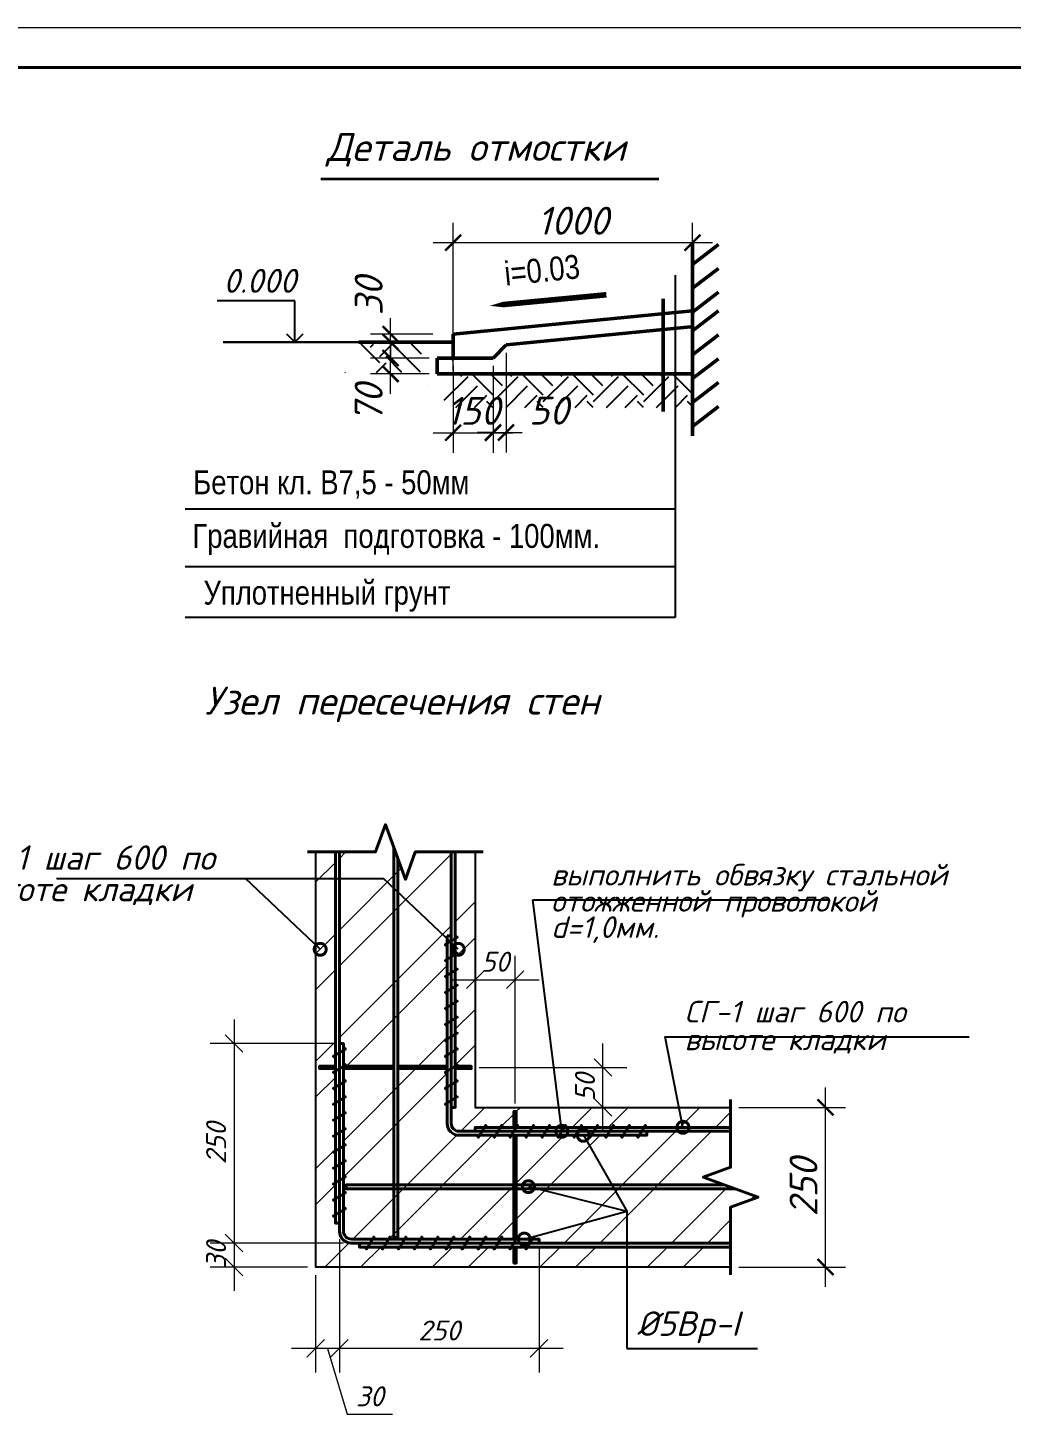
# Model space of a CAD drawing. Extents: x 108150 to 142535, y -18867 to -9422.
# Drawn here: x 141089.3 to 141212.5, y -15969.2 to -15795.5 of the extents above; entities that cross this region are included whole.
import ezdxf

# ---------------------------------------------------------------- set-up
doc = ezdxf.new("R2010")
doc.units = 0
doc.header["$MEASUREMENT"] = 0
doc.header["$PDMODE"] = 32
doc.header["$PDSIZE"] = 0.6
for name, color, linetype, lineweight in [('black', 7, 'Continuous', 40), ('Liniya', 8, 'Continuous', 30), ('shtrihovka', 9, 'Continuous', 0), ('stena', 7, 'Continuous', 50), ('TABL', 242, 'Continuous', 40), ('Выносные', 8, 'Continuous', 15), ('линия', 4, 'Continuous', 40), ('Основные', 4, 'Continuous', 40), ('Разм.', 8, 'Continuous', 15), ('Существующ', 7, 'Continuous', 15), ('Текст', 2, 'Continuous', 15)]:
    doc.layers.add(name, color=color, linetype=linetype, lineweight=lineweight)
for name, color, linetype in [('text', 7, 'Continuous'), ('vsp_lin', 2, 'Continuous'), ('zemlya', 92, 'Continuous')]:
    doc.layers.add(name, color=color, linetype=linetype)
doc.styles.add('Centry Gothic', font='ARIALN.TTF')
doc.styles.add('ГОСТ', font='isocpeur.ttf', dxfattribs={"oblique": 15, "height": 2.5})
doc.styles.add('ГОСТ 250', font='isocpeui.ttf', dxfattribs={"height": 250})
doc.styles.add('ГОСТ3.5', font='isocpeur.ttf', dxfattribs={"oblique": 15, "height": 3.5})
doc.dimstyles.new('100', dxfattribs={"dimtxt": 3.5, "dimasz": 2, "dimexe": 2.5, "dimexo": 0.5, "dimgap": 1, "dimtad": 1, "dimdec": 0, "dimlfac": 100, "dimtxsty": 'ГОСТ3.5', "dimblk": 'ARCHTICK', "dimcen": 2.5, "dimdle": 2.5, "dimclrd": 256, "dimclre": 256, "dimclrt": 2, "dimadec": 3, "dimazin": 0, "dimtfac": 1, "dimtdec": 0, "dimtmove": 1, "dimatfit": 3, "dimldrblk": 'DOTSMALL', "dimfxl": 1, "dimlwd": -1, "dimlwe": -1, "dimarcsym": 0})
doc.dimstyles.new('100$0', dxfattribs={"dimtxt": 300, "dimasz": 200, "dimexe": 200, "dimexo": 200, "dimgap": 100, "dimtad": 1, "dimtxsty": 'Standard', "dimblk": 'OBLIQUE', "dimcen": -200, "dimclrd": 256, "dimclre": 256, "dimclrt": 256, "dimadec": 0, "dimazin": 0, "dimtfac": 1, "dimtmove": 0, "dimatfit": 1, "dimldrblk": 'OPEN90', "dimfxl": 1, "dimlwd": -1, "dimlwe": -1, "dimarcsym": 0})
doc.dimstyles.new('50', dxfattribs={"dimtxt": 3.5, "dimasz": 2, "dimexe": 2.5, "dimexo": 1, "dimgap": 1, "dimtad": 1, "dimdec": 0, "dimlfac": 50, "dimtxsty": 'ГОСТ3.5', "dimblk": 'ARCHTICK', "dimcen": 2.5, "dimdle": 2.5, "dimclrd": 256, "dimclre": 256, "dimclrt": 2, "dimadec": 3, "dimazin": 0, "dimtfac": 1, "dimtdec": 0, "dimtmove": 1, "dimatfit": 3, "dimldrblk": 'DOTSMALL', "dimfxl": 1, "dimlwd": -1, "dimlwe": -1, "dimarcsym": 0})
doc.dimstyles.new('M50', dxfattribs={"dimtxt": 3, "dimasz": 2, "dimexe": 1.25, "dimexo": 0.625, "dimtad": 1, "dimdec": 0, "dimlfac": 50, "dimzin": 1, "dimdsep": 46, "dimtxsty": 'Centry Gothic', "dimblk": 'ARCHTICK', "dimblk1": 'OBLIQUE', "dimblk2": 'ARCHTICK', "dimcen": 2.5, "dimclrt": 6, "dimadec": 0, "dimazin": 0, "dimtfac": 1, "dimtdec": 0, "dimtmove": 1, "dimatfit": 0, "dimldrblk": 'OPEN90', "dimfxl": 1.25, "dimarcsym": 1})

# ---------------------------------------------------------------- blocks, each defined once
blk = doc.blocks.new('_Oblique')
at = {"color": 0, "linetype": 'ByBlock', "lineweight": -2}
blk.add_line((-0.5, -0.5), (0.5, 0.5), dxfattribs=at)
blk = doc.blocks.new('*D4286')
at = {"layer": 'Defpoints', "color": 0, "lineweight": 0, "transparency": 16777216}
for p in [(141150.31, -15914.74), (141145.31, -15930.74), (141150.31, -15931.24)]:
    blk.add_point(p, dxfattribs=at)
at = {"layer": 'Существующ', "transparency": 16777216}
for p, q in [((141145.31, -15929.74), (141145.31, -15911.74)), ((141150.31, -15930.24), (141150.31, -15911.74)), ((141142.31, -15914.74), (141153.31, -15914.74))]:
    blk.add_line(p, q, dxfattribs=at)
at = {"layer": 'Существующ', "transparency": 16777216, "xscale": 2.2, "yscale": 2.2, "zscale": 2.2, "rotation": 180}
blk.add_blockref('_Oblique', (141145.31, -15914.74), dxfattribs=at)
at = {"layer": 'Существующ', "transparency": 16777216, "xscale": 2.2, "yscale": 2.2, "zscale": 2.2}
blk.add_blockref('_Oblique', (141150.31, -15914.74), dxfattribs=at)
at = {"layer": 'Существующ', "color": 2, "transparency": 16777216, "insert": (141147.81, -15912.49), "char_height": 2.5, "attachment_point": 5, "style": 'ГОСТ'}
blk.add_mtext('50', dxfattribs=at)
blk = doc.blocks.new('*D4287')
at = {"layer": 'Defpoints', "color": 0, "lineweight": 0, "transparency": 16777216}
for p in [(141144.8, -15925.74), (141161.31, -15925.74), (141145.31, -15930.74)]:
    blk.add_point(p, dxfattribs=at)
at = {"layer": 'Существующ', "transparency": 16777216}
for p, q in [((141161.31, -15933.74), (141161.31, -15922.74)), ((141145.8, -15925.74), (141164.31, -15925.74)), ((141146.31, -15930.74), (141164.31, -15930.74))]:
    blk.add_line(p, q, dxfattribs=at)
at = {"layer": 'Существующ', "transparency": 16777216, "xscale": 2.2, "yscale": 2.2, "zscale": 2.2}
for p, rotation in [((141161.31, -15925.74), 90), ((141161.31, -15930.74), 270)]:
    blk.add_blockref('_Oblique', p, dxfattribs=dict(at, rotation=rotation))
at = {"layer": 'Существующ', "color": 2, "transparency": 16777216, "insert": (141159.06, -15928.24), "char_height": 2.5, "attachment_point": 5, "rotation": 90, "style": 'ГОСТ'}
blk.add_mtext('50', dxfattribs=at)
blk = doc.blocks.new('*D4288')
at = {"layer": 'Defpoints', "color": 0, "lineweight": 0, "transparency": 16777216}
for p in [(141128.3, -15946.24), (141153.31, -15947.24), (141128.3, -15960.94)]:
    blk.add_point(p, dxfattribs=at)
at = {"layer": 'Существующ', "transparency": 16777216}
for p, q in [((141128.3, -15947.24), (141128.3, -15963.94)), ((141153.31, -15948.24), (141153.31, -15963.94)), ((141156.31, -15960.94), (141125.3, -15960.94))]:
    blk.add_line(p, q, dxfattribs=at)
at = {"layer": 'Существующ', "transparency": 16777216, "xscale": 2.2, "yscale": 2.2, "zscale": 2.2, "rotation": 180}
blk.add_blockref('_Oblique', (141128.3, -15960.94), dxfattribs=at)
at = {"layer": 'Существующ', "transparency": 16777216, "xscale": 2.2, "yscale": 2.2, "zscale": 2.2}
blk.add_blockref('_Oblique', (141153.31, -15960.94), dxfattribs=at)
at = {"layer": 'Существующ', "color": 2, "transparency": 16777216, "insert": (141140.8, -15958.69), "char_height": 2.5, "attachment_point": 5, "style": 'ГОСТ'}
blk.add_mtext('250', dxfattribs=at)
blk = doc.blocks.new('*D4289')
at = {"layer": 'Defpoints', "color": 0, "lineweight": 0, "transparency": 16777216}
for p in [(141128.3, -15946.24), (141125.31, -15950.74), (141125.31, -15960.94)]:
    blk.add_point(p, dxfattribs=at)
at = {"layer": 'Существующ', "transparency": 16777216}
for p, q in [((141128.3, -15947.24), (141128.3, -15963.94)), ((141125.31, -15951.74), (141125.31, -15963.94)), ((141131.3, -15960.94), (141122.31, -15960.94)), ((141126.8, -15960.94), (141129.28, -15969.19)), ((141129.28, -15969.19), (141134.95, -15969.19))]:
    blk.add_line(p, q, dxfattribs=at)
at = {"layer": 'Существующ', "transparency": 16777216, "xscale": 2.2, "yscale": 2.2, "zscale": 2.2, "rotation": 180}
blk.add_blockref('_Oblique', (141125.31, -15960.94), dxfattribs=at)
at = {"layer": 'Существующ', "transparency": 16777216, "xscale": 2.2, "yscale": 2.2, "zscale": 2.2}
blk.add_blockref('_Oblique', (141128.3, -15960.94), dxfattribs=at)
at = {"layer": 'Существующ', "color": 2, "transparency": 16777216, "insert": (141132.11, -15966.94), "char_height": 2.5, "attachment_point": 5, "style": 'ГОСТ'}
blk.add_mtext('30', dxfattribs=at)
blk = doc.blocks.new('*D4290')
at = {"layer": 'Defpoints', "color": 0, "lineweight": 0, "transparency": 16777216}
for p in [(141128.8, -15922.74), (141115.1, -15947.74), (141129.8, -15947.74)]:
    blk.add_point(p, dxfattribs=at)
at = {"layer": 'Существующ', "transparency": 16777216}
for p, q in [((141115.1, -15919.74), (141115.1, -15950.74)), ((141127.8, -15922.74), (141112.1, -15922.74)), ((141128.8, -15947.74), (141112.1, -15947.74))]:
    blk.add_line(p, q, dxfattribs=at)
at = {"layer": 'Существующ', "transparency": 16777216, "xscale": 2.2, "yscale": 2.2, "zscale": 2.2}
for p, rotation in [((141115.1, -15922.74), 90), ((141115.1, -15947.74), 270)]:
    blk.add_blockref('_Oblique', p, dxfattribs=dict(at, rotation=rotation))
at = {"layer": 'Существующ', "color": 2, "transparency": 16777216, "insert": (141112.85, -15935.24), "char_height": 2.5, "attachment_point": 5, "rotation": 90, "style": 'ГОСТ'}
blk.add_mtext('250', dxfattribs=at)
blk = doc.blocks.new('*D4291')
at = {"layer": 'Defpoints', "color": 0, "lineweight": 0, "transparency": 16777216}
for p in [(141129.8, -15947.74), (141115.1, -15950.74), (141125.31, -15950.74)]:
    blk.add_point(p, dxfattribs=at)
at = {"layer": 'Существующ', "transparency": 16777216}
for p, q in [((141115.1, -15944.74), (141115.1, -15953.74)), ((141128.8, -15947.74), (141112.1, -15947.74)), ((141124.31, -15950.74), (141112.1, -15950.74))]:
    blk.add_line(p, q, dxfattribs=at)
at = {"layer": 'Существующ', "transparency": 16777216, "xscale": 2.2, "yscale": 2.2, "zscale": 2.2}
for p, rotation in [((141115.1, -15947.74), 90), ((141115.1, -15950.74), 270)]:
    blk.add_blockref('_Oblique', p, dxfattribs=dict(at, rotation=rotation))
at = {"layer": 'Существующ', "color": 2, "transparency": 16777216, "insert": (141112.85, -15949.24), "char_height": 2.5, "attachment_point": 5, "rotation": 90, "style": 'ГОСТ'}
blk.add_mtext('30', dxfattribs=at)
blk = doc.blocks.new('_ArchTick')
at = {"color": 0, "linetype": 'ByBlock', "const_width": 0.15}
blk.add_lwpolyline([(-0.5, -0.5), (0.5, 0.5)], dxfattribs=at)
blk = doc.blocks.new('_Open90')
at = {"color": 0, "linetype": 'ByBlock', "lineweight": -2}
for p, q in [((0, 0), (-1, 0)), ((-0.5, 0.5), (0, 0)), ((0, 0), (-0.5, -0.5))]:
    blk.add_line(p, q, dxfattribs=at)
blk = doc.blocks.new('*D4244')
at = {"layer": 'Defpoints', "color": 0, "lineweight": 0, "transparency": 16777216}
for p in [(141142.54, -15822.4), (141142.54, -15839.42), (141172.54, -15847.09)]:
    blk.add_point(p, dxfattribs=at)
at = {"layer": 'Разм.', "transparency": 16777216}
for p, q in [((141142.54, -15838.42), (141142.54, -15819.9)), ((141172.54, -15846.09), (141172.54, -15819.9)), ((141175.04, -15822.4), (141140.04, -15822.4))]:
    blk.add_line(p, q, dxfattribs=at)
at = {"layer": 'Разм.', "transparency": 16777216, "xscale": 2, "yscale": 2, "zscale": 2, "rotation": 180}
blk.add_blockref('_ArchTick', (141142.54, -15822.4), dxfattribs=at)
at = {"layer": 'Разм.', "transparency": 16777216, "xscale": 2, "yscale": 2, "zscale": 2}
blk.add_blockref('_ArchTick', (141172.54, -15822.4), dxfattribs=at)
at = {"layer": 'Разм.', "color": 2, "lineweight": 30, "transparency": 16777216, "insert": (141157.54, -15819.65), "char_height": 3.5, "attachment_point": 5, "style": 'ГОСТ3.5'}
blk.add_mtext('1000', dxfattribs=at)
blk = doc.blocks.new('_DotSmall')
at = {"color": 0, "linetype": 'ByBlock', "lineweight": 15, "const_width": 0.5}
blk.add_lwpolyline([(-0.0625, 0, 1), (0.0625, 0, 1)], format="xyb", close=True, dxfattribs=at)
blk = doc.blocks.new('*D4245')
at = {"layer": 'Defpoints', "color": 0, "lineweight": 0, "transparency": 16777216}
for p in [(141134.71, -15836.85), (141140.54, -15836.85), (141140.54, -15838.85)]:
    blk.add_point(p, dxfattribs=at)
at = {"layer": 'Разм.', "transparency": 16777216}
for p, q in [((141134.71, -15841.35), (141134.71, -15834.35)), ((141139.54, -15836.85), (141132.21, -15836.85)), ((141139.54, -15838.85), (141132.21, -15838.85))]:
    blk.add_line(p, q, dxfattribs=at)
at = {"layer": 'Разм.', "transparency": 16777216, "xscale": 2, "yscale": 2, "zscale": 2}
for p, rotation in [((141134.71, -15836.85), 90), ((141134.71, -15838.85), 270)]:
    blk.add_blockref('_ArchTick', p, dxfattribs=dict(at, rotation=rotation))
at = {"layer": 'Разм.', "color": 2, "lineweight": 30, "transparency": 16777216, "insert": (141131.96, -15842.51), "char_height": 3.5, "attachment_point": 5, "rotation": 90, "style": 'ГОСТ3.5'}
blk.add_mtext('70', dxfattribs=at)
blk = doc.blocks.new('*D4246')
at = {"layer": 'Defpoints', "color": 0, "lineweight": 0, "transparency": 16777216}
for p in [(141134.71, -15833.86), (141141.01, -15833.86), (141138.09, -15834.85)]:
    blk.add_point(p, dxfattribs=at)
at = {"layer": 'Разм.', "transparency": 16777216}
for p, q in [((141134.71, -15833.86), (141134.71, -15831.86)), ((141140.01, -15833.86), (141132.21, -15833.86)), ((141134.71, -15834.85), (141134.71, -15833.86)), ((141137.09, -15834.85), (141132.21, -15834.85)), ((141134.71, -15834.85), (141134.71, -15836.85))]:
    blk.add_line(p, q, dxfattribs=at)
at = {"layer": 'Разм.', "transparency": 16777216, "xscale": 2, "yscale": 2, "zscale": 2}
for p, rotation in [((141134.71, -15833.86), 270), ((141134.71, -15834.85), 90)]:
    blk.add_blockref('_ArchTick', p, dxfattribs=dict(at, rotation=rotation))
at = {"layer": 'Разм.', "color": 2, "lineweight": 30, "transparency": 16777216, "insert": (141131.96, -15829.09), "char_height": 3.5, "attachment_point": 5, "rotation": 90, "style": 'ГОСТ3.5'}
blk.add_mtext('30', dxfattribs=at)
blk = doc.blocks.new('*D4424')
at = {"layer": 'Defpoints', "color": 0, "lineweight": 0, "transparency": 16777216}
for p in [(141142.54, -15836.85), (141147.54, -15836.85), (141147.54, -15846.22)]:
    blk.add_point(p, dxfattribs=at)
at = {"layer": 'Разм.', "transparency": 16777216}
for p, q in [((141142.54, -15837.85), (141142.54, -15848.72)), ((141147.54, -15837.85), (141147.54, -15848.72)), ((141140.04, -15846.22), (141150.04, -15846.22))]:
    blk.add_line(p, q, dxfattribs=at)
at = {"layer": 'Разм.', "transparency": 16777216, "xscale": 2, "yscale": 2, "zscale": 2, "rotation": 180}
blk.add_blockref('_ArchTick', (141142.54, -15846.22), dxfattribs=at)
at = {"layer": 'Разм.', "transparency": 16777216, "xscale": 2, "yscale": 2, "zscale": 2}
blk.add_blockref('_ArchTick', (141147.54, -15846.22), dxfattribs=at)
at = {"layer": 'Разм.', "color": 2, "lineweight": 30, "transparency": 16777216, "insert": (141145.04, -15843.47), "char_height": 3.5, "attachment_point": 5, "style": 'ГОСТ3.5'}
blk.add_mtext('150', dxfattribs=at)
blk = doc.blocks.new('*D4425')
at = {"layer": 'Defpoints', "color": 0, "lineweight": 0, "transparency": 16777216}
for p in [(141149.17, -15835.21), (141147.54, -15836.85), (141149.17, -15846.19)]:
    blk.add_point(p, dxfattribs=at)
at = {"layer": 'Разм.', "transparency": 16777216}
for p, q in [((141149.17, -15836.21), (141149.17, -15848.69)), ((141147.54, -15837.85), (141147.54, -15848.69)), ((141147.54, -15846.19), (141145.54, -15846.19)), ((141147.54, -15846.19), (141149.17, -15846.19)), ((141149.17, -15846.19), (141151.17, -15846.19))]:
    blk.add_line(p, q, dxfattribs=at)
at = {"layer": 'Разм.', "transparency": 16777216, "xscale": 2, "yscale": 2, "zscale": 2}
blk.add_blockref('_ArchTick', (141147.54, -15846.19), dxfattribs=at)
at = {"layer": 'Разм.', "transparency": 16777216, "xscale": 2, "yscale": 2, "zscale": 2, "rotation": 180}
blk.add_blockref('_ArchTick', (141149.17, -15846.19), dxfattribs=at)
at = {"layer": 'Разм.', "color": 2, "lineweight": 30, "transparency": 16777216, "insert": (141154.51, -15843.44), "char_height": 3.5, "attachment_point": 5, "style": 'ГОСТ3.5'}
blk.add_mtext('50', dxfattribs=at)
blk = doc.blocks.new('*D4427')
at = {"layer": 'Defpoints', "color": 0, "lineweight": 0, "transparency": 16777216}
for p in [(141177.31, -15930.74), (141189.18, -15930.74), (141177.31, -15950.74)]:
    blk.add_point(p, dxfattribs=at)
at = {"layer": 'Существующ', "transparency": 16777216}
for p, q in [((141189.18, -15953.24), (141189.18, -15928.24)), ((141178.31, -15930.74), (141191.68, -15930.74)), ((141178.31, -15950.74), (141191.68, -15950.74))]:
    blk.add_line(p, q, dxfattribs=at)
at = {"layer": 'Существующ', "transparency": 16777216, "xscale": 2, "yscale": 2, "zscale": 2}
for p, rotation in [((141189.18, -15930.74), 90), ((141189.18, -15950.74), 270)]:
    blk.add_blockref('_ArchTick', p, dxfattribs=dict(at, rotation=rotation))
at = {"layer": 'Существующ', "color": 2, "transparency": 16777216, "insert": (141186.43, -15940.74), "char_height": 3.5, "attachment_point": 5, "rotation": 90, "style": 'ГОСТ3.5'}
blk.add_mtext('250', dxfattribs=at)

msp = doc.modelspace()

# ---------------------------------------------------------------- hatches: boundary and pattern name
at = {"layer": 'shtrihovka'}
h = msp.add_hatch(dxfattribs=at)
h.set_pattern_fill('ANSI32', color=256)
h.set_pattern_definition([(45, (102021.5535, -17634.952), (-6.735192, 6.735192), []), (45, (102026.044, -17634.952), (-6.735192, 6.735192), [])])
h.paths.add_polyline_path([(141173.8711, -15939.4856), (141177.3055, -15938.2356), (141177.3055, -15933.7376), (141166.8055, -15933.7376), (141166.8055, -15934.2376), (141165.8555, -15934.2376), (141165.7055, -15934.4876), (141165.5221, -15934.2376), (141163.8555, -15934.2376), (141163.7055, -15934.4876), (141163.5221, -15934.2376), (141161.8555, -15934.2376), (141161.7055, -15934.4876), (141161.5221, -15934.2376), (141159.8555, -15934.2376), (141159.7055, -15934.4876), (141159.5221, -15934.2376), (141157.8555, -15934.2376), (141157.7055, -15934.4876), (141157.5221, -15934.2376), (141155.8555, -15934.2376), (141155.7055, -15934.4876), (141155.5221, -15934.2376), (141153.8555, -15934.2376), (141153.7055, -15934.4876), (141153.5221, -15934.2376), (141151.8555, -15934.2376), (141151.7055, -15934.4876), (141151.5221, -15934.2376), (141150.4555, -15934.2376), (141150.4555, -15947.2376), (141150.6055, -15946.9876), (141150.7888, -15947.2376), (141152.4555, -15947.2376), (141152.6055, -15946.9876), (141152.7888, -15947.2376), (141153.3055, -15947.2376), (141153.3055, -15947.7376), (141177.3055, -15947.7376), (141177.3055, -15943.2356), (141180.7398, -15941.9856)])
h.paths.add_polyline_path([(141150.1555, -15934.2376), (141149.8555, -15934.2376), (141149.7055, -15934.4876), (141149.5221, -15934.2376), (141147.8555, -15934.2376), (141147.7055, -15934.4876), (141147.5221, -15934.2376), (141145.8555, -15934.2376), (141145.7055, -15934.4876), (141145.5221, -15934.2376), (141143.3035, -15934.2376, -0.41421356), (141141.8035, -15932.7376), (141141.8035, -15930.5189), (141141.5535, -15930.3356), (141141.8035, -15930.1856), (141141.8035, -15928.5189), (141141.5535, -15928.3356), (141141.8035, -15928.1856), (141141.8035, -15926.5189), (141141.5535, -15926.3356), (141141.8035, -15926.1856), (141141.8035, -15925.8856), (141128.8035, -15925.8856), (141128.8035, -15927.2522), (141129.0535, -15927.4356), (141128.8035, -15927.5856), (141128.8035, -15929.2522), (141129.0535, -15929.4356), (141128.8035, -15929.5856), (141128.8035, -15931.2522), (141129.0535, -15931.4356), (141128.8035, -15931.5856), (141128.8035, -15933.2522), (141129.0535, -15933.4356), (141128.8035, -15933.5856), (141128.8035, -15935.2522), (141129.0535, -15935.4356), (141128.8035, -15935.5856), (141128.8035, -15937.2522), (141129.0535, -15937.4356), (141128.8035, -15937.5856), (141128.8035, -15939.2522), (141129.0535, -15939.4356), (141128.8035, -15939.5856), (141128.8035, -15941.2522), (141129.0535, -15941.4356), (141128.8035, -15941.5856), (141128.8035, -15943.2522), (141129.0535, -15943.4356), (141128.8035, -15943.5856), (141128.8035, -15946.2376, 0.41421356), (141129.8035, -15947.2376), (141132.4555, -15947.2376), (141132.6055, -15946.9876), (141132.7888, -15947.2376), (141134.4555, -15947.2376), (141134.6055, -15946.9876), (141134.7888, -15947.2376), (141136.4555, -15947.2376), (141136.6055, -15946.9876), (141136.7888, -15947.2376), (141138.4555, -15947.2376), (141138.6055, -15946.9876), (141138.7888, -15947.2376), (141140.4555, -15947.2376), (141140.6055, -15946.9876), (141140.7888, -15947.2376), (141142.4555, -15947.2376), (141142.6055, -15946.9876), (141142.7888, -15947.2376), (141144.4555, -15947.2376), (141144.6055, -15946.9876), (141144.7888, -15947.2376), (141146.4555, -15947.2376), (141146.6055, -15946.9876), (141146.7888, -15947.2376), (141148.4555, -15947.2376), (141148.6055, -15946.9876), (141148.7888, -15947.2376), (141150.1555, -15947.2376)], flags=17)
h.paths.add_polyline_path([(141150.1555, -15931.2376), (141150.4555, -15931.2376), (141150.4555, -15933.2376), (141150.6055, -15932.9876), (141150.7888, -15933.2376), (141152.4555, -15933.2376), (141152.6055, -15932.9876), (141152.7888, -15933.2376), (141154.4555, -15933.2376), (141154.6055, -15932.9876), (141154.7888, -15933.2376), (141156.4555, -15933.2376), (141156.6055, -15932.9876), (141156.7888, -15933.2376), (141158.4555, -15933.2376), (141158.6055, -15932.9876), (141158.7888, -15933.2376), (141160.4555, -15933.2376), (141160.6055, -15932.9876), (141160.7888, -15933.2376), (141162.4555, -15933.2376), (141162.6055, -15932.9876), (141162.7888, -15933.2376), (141164.4555, -15933.2376), (141164.6055, -15932.9876), (141164.7888, -15933.2376), (141166.4555, -15933.2376), (141166.6055, -15932.9876), (141166.7888, -15933.2376), (141177.3055, -15933.2376), (141177.3055, -15930.7356), (141145.3055, -15930.7356), (141145.3055, -15898.7356), (141142.8035, -15898.7356), (141142.8035, -15909.2522), (141143.0535, -15909.4356), (141142.8035, -15909.5856), (141142.8035, -15911.2522), (141143.0535, -15911.4356), (141142.8035, -15911.5856), (141142.8035, -15913.2522), (141143.0535, -15913.4356), (141142.8035, -15913.5856), (141142.8035, -15915.2522), (141143.0535, -15915.4356), (141142.8035, -15915.5856), (141142.8035, -15917.2522), (141143.0535, -15917.4356), (141142.8035, -15917.5856), (141142.8035, -15919.2522), (141143.0535, -15919.4356), (141142.8035, -15919.5856), (141142.8035, -15921.2522), (141143.0535, -15921.4356), (141142.8035, -15921.5856), (141142.8035, -15923.2522), (141143.0535, -15923.4356), (141142.8035, -15923.5856), (141142.8035, -15925.2522), (141143.0535, -15925.4356), (141142.8035, -15925.5856), (141144.8035, -15925.5856), (141144.8035, -15925.8856), (141142.8035, -15925.8856), (141142.8035, -15927.2522), (141143.0535, -15927.4356), (141142.8035, -15927.5856), (141142.8035, -15929.2522), (141143.0535, -15929.4356), (141142.8035, -15929.5856), (141142.8035, -15930.7356), (141142.3035, -15930.7356), (141142.3035, -15932.7376, 0.41421356), (141143.3035, -15933.7376), (141145.3055, -15933.7376), (141145.3055, -15933.2376), (141146.4555, -15933.2376), (141146.6055, -15932.9876), (141146.7888, -15933.2376), (141148.4555, -15933.2376), (141148.6055, -15932.9876), (141148.7888, -15933.2376), (141150.1555, -15933.2376)])
h.paths.add_polyline_path([(141141.5535, -15918.3356), (141141.8035, -15918.1856), (141141.8035, -15916.5189), (141141.5535, -15916.3356), (141141.8035, -15916.1856), (141141.8035, -15914.5189), (141141.5535, -15914.3356), (141141.8035, -15914.1856), (141141.8035, -15912.5189), (141141.5535, -15912.3356), (141141.8035, -15912.1856), (141141.8035, -15910.5189), (141141.5535, -15910.3356), (141141.8035, -15910.1856), (141141.8035, -15909.2356), (141142.3035, -15909.2356), (141142.3035, -15898.7356), (141137.8055, -15898.7356), (141136.5555, -15902.1699), (141134.0555, -15895.3012), (141132.8055, -15898.7356), (141128.3035, -15898.7356), (141128.3035, -15922.7356), (141128.8035, -15922.7356), (141128.8035, -15923.2522), (141129.0535, -15923.4356), (141128.8035, -15923.5856), (141128.8035, -15925.2522), (141129.0535, -15925.4356), (141128.8035, -15925.5856), (141141.8035, -15925.5856), (141141.8035, -15924.5189), (141141.5535, -15924.3356), (141141.8035, -15924.1856), (141141.8035, -15922.5189), (141141.5535, -15922.3356), (141141.8035, -15922.1856), (141141.8035, -15920.5189), (141141.5535, -15920.3356), (141141.8035, -15920.1856), (141141.8035, -15918.5189)])
h.paths.add_polyline_path([(141127.8035, -15898.7356), (141125.3055, -15898.7356), (141125.3055, -15950.7356), (141164.3055, -15950.7356), (141164.3055, -15948.2376), (141151.8555, -15948.2376), (141151.7055, -15948.4876), (141151.5221, -15948.2376), (141150.4555, -15948.2376), (141150.4555, -15950.2376), (141150.1555, -15950.2376), (141150.1555, -15948.2376), (141149.8555, -15948.2376), (141149.7055, -15948.4876), (141149.5221, -15948.2376), (141147.8555, -15948.2376), (141147.7055, -15948.4876), (141147.5221, -15948.2376), (141145.8555, -15948.2376), (141145.7055, -15948.4876), (141145.5221, -15948.2376), (141143.8555, -15948.2376), (141143.7055, -15948.4876), (141143.5221, -15948.2376), (141141.8555, -15948.2376), (141141.7055, -15948.4876), (141141.5221, -15948.2376), (141139.8555, -15948.2376), (141139.7055, -15948.4876), (141139.5221, -15948.2376), (141137.8555, -15948.2376), (141137.7055, -15948.4876), (141137.5221, -15948.2376), (141135.8555, -15948.2376), (141135.7055, -15948.4876), (141135.5221, -15948.2376), (141133.8555, -15948.2376), (141133.7055, -15948.4876), (141133.5221, -15948.2376), (141131.8555, -15948.2376), (141131.7055, -15948.4876), (141131.5221, -15948.2376), (141130.8055, -15948.2376), (141130.8055, -15947.7376), (141129.8035, -15947.7376, -0.41421356), (141128.3035, -15946.2376), (141128.3035, -15945.2356), (141127.8035, -15945.2356), (141127.8035, -15944.5189), (141127.5535, -15944.3356), (141127.8035, -15944.1856), (141127.8035, -15942.5189), (141127.5535, -15942.3356), (141127.8035, -15942.1856), (141127.8035, -15940.5189), (141127.5535, -15940.3356), (141127.8035, -15940.1856), (141127.8035, -15938.5189), (141127.5535, -15938.3356), (141127.8035, -15938.1856), (141127.8035, -15936.5189), (141127.5535, -15936.3356), (141127.8035, -15936.1856), (141127.8035, -15934.5189), (141127.5535, -15934.3356), (141127.8035, -15934.1856), (141127.8035, -15932.5189), (141127.5535, -15932.3356), (141127.8035, -15932.1856), (141127.8035, -15930.5189), (141127.5535, -15930.3356), (141127.8035, -15930.1856), (141127.8035, -15928.5189), (141127.5535, -15928.3356), (141127.8035, -15928.1856), (141127.8035, -15926.5189), (141127.5535, -15926.3356), (141127.8035, -15926.1856), (141127.8035, -15925.8856), (141125.8035, -15925.8856), (141125.8035, -15925.5856), (141127.8035, -15925.5856), (141127.8035, -15924.5189), (141127.5535, -15924.3356), (141127.8035, -15924.1856)])
h.paths.add_polyline_path([(141177.3055, -15948.2376), (141164.3055, -15948.2376), (141164.3055, -15950.7356), (141177.3055, -15950.7356)])

# ---------------------------------------------------------------- linework, layer by layer
at = {"lineweight": 30}
msp.add_lwpolyline([(141147.129, -15830.3132, 0, 2, 0), (141152.0072, -15829.8498, 0.7, 0.7, 0), (141161.7374, -15828.9254, 0.7, 0.7, 0)], format="xyseb", dxfattribs=at)
for points in [[(141125.3055, -15898.7356), (141125.3055, -15950.7356), (141177.3055, -15950.7356)], [(141145.3055, -15898.7356), (141145.3055, -15930.7356), (141177.3055, -15930.7356)], [(141092.9032, -15902.0431), (141092.9032, -15902.0431), (141133.8005, -15902.0431)], [(141152.5068, -15904.7356), (141189.4714, -15904.7356)], [(141169.0972, -15921.8918), (141169.0972, -15921.8918), (141207.1891, -15921.8918)], [(141164.3055, -15943.7509), (141164.3055, -15960.937)], [(141164.3055, -15960.937), (141180.6525, -15960.937)]]:
    msp.add_lwpolyline(points)
at = {"layer": 'black', "color": 6}
for points in [[(141135.6278, -15899.6211), (141135.6278, -15947.0461), (141135.1278, -15947.0461), (141135.1278, -15898.2473)], [(141128.3035, -15898.7356), (141128.3035, -15945.2356), (141127.8035, -15945.2356), (141127.8035, -15898.7356)], [(141142.3035, -15898.7356), (141142.3035, -15930.7356), (141142.8035, -15930.7356), (141142.8035, -15898.7356)], [(141128.8035, -15925.8856), (141135.1278, -15925.8856)], [(141135.6278, -15925.8856), (141141.8035, -15925.8856)], [(141177.3055, -15933.7376), (141145.3055, -15933.7376), (141145.3055, -15933.2376), (141177.3055, -15933.2376)], [(141150.4555, -15947.2376), (141150.4555, -15934.2376)], [(141177.9033, -15940.9532), (141129.1219, -15940.9532), (141129.1219, -15940.4532), (141176.5296, -15940.4532)], [(141177.3055, -15947.7376), (141130.8055, -15947.7376), (141130.8055, -15948.2376), (141177.3055, -15948.2376)]]:
    msp.add_lwpolyline(points, dxfattribs=at)
at = {"layer": 'black'}
for points in [[(141142.8035, -15909.2522), (141143.0535, -15909.4356), (141141.5535, -15910.3356), (141141.8035, -15910.5189)], [(141142.8035, -15911.2522), (141143.0535, -15911.4356), (141141.5535, -15912.3356), (141141.8035, -15912.5189)], [(141142.8035, -15913.2522), (141143.0535, -15913.4356), (141141.5535, -15914.3356), (141141.8035, -15914.5189)], [(141142.8035, -15915.2522), (141143.0535, -15915.4356), (141141.5535, -15916.3356), (141141.8035, -15916.5189)], [(141142.8035, -15917.2522), (141143.0535, -15917.4356), (141141.5535, -15918.3356), (141141.8035, -15918.5189)], [(141142.8035, -15919.2522), (141143.0535, -15919.4356), (141141.5535, -15920.3356), (141141.8035, -15920.5189)], [(141142.8035, -15921.2522), (141143.0535, -15921.4356), (141141.5535, -15922.3356), (141141.8035, -15922.5189)], [(141128.8035, -15923.2522), (141129.0535, -15923.4356), (141127.5535, -15924.3356), (141127.8035, -15924.5189)], [(141142.8035, -15923.2522), (141143.0535, -15923.4356), (141141.5535, -15924.3356), (141141.8035, -15924.5189)], [(141127.8035, -15925.5856), (141125.8035, -15925.5856), (141125.8035, -15925.8856), (141127.8035, -15925.8856)], [(141128.8035, -15925.2522), (141129.0535, -15925.4356), (141127.5535, -15926.3356), (141127.8035, -15926.5189)], [(141135.1278, -15925.5856), (141128.8035, -15925.5856)], [(141141.8035, -15925.5856), (141135.6278, -15925.5856)], [(141142.8035, -15925.2522), (141143.0535, -15925.4356), (141141.5535, -15926.3356), (141141.8035, -15926.5189)], [(141142.8035, -15925.5856), (141144.8035, -15925.5856), (141144.8035, -15925.8856), (141142.8035, -15925.8856)], [(141128.8035, -15927.2522), (141129.0535, -15927.4356), (141127.5535, -15928.3356), (141127.8035, -15928.5189)], [(141142.8035, -15927.2522), (141143.0535, -15927.4356), (141141.5535, -15928.3356), (141141.8035, -15928.5189)], [(141128.8035, -15929.2522), (141129.0535, -15929.4356), (141127.5535, -15930.3356), (141127.8035, -15930.5189)], [(141142.8035, -15929.2522), (141143.0535, -15929.4356), (141141.5535, -15930.3356), (141141.8035, -15930.5189)], [(141128.8035, -15931.2522), (141129.0535, -15931.4356), (141127.5535, -15932.3356), (141127.8035, -15932.5189)], [(141150.4555, -15933.2376), (141150.4555, -15931.2376), (141150.1555, -15931.2376), (141150.1555, -15933.2376)], [(141128.8035, -15933.2522), (141129.0535, -15933.4356), (141127.5535, -15934.3356), (141127.8035, -15934.5189)], [(141146.7888, -15933.2376), (141146.6055, -15932.9876), (141145.7055, -15934.4876), (141145.5221, -15934.2376)], [(141148.7888, -15933.2376), (141148.6055, -15932.9876), (141147.7055, -15934.4876), (141147.5221, -15934.2376)], [(141150.7888, -15933.2376), (141150.6055, -15932.9876), (141149.7055, -15934.4876), (141149.5221, -15934.2376)], [(141152.7888, -15933.2376), (141152.6055, -15932.9876), (141151.7055, -15934.4876), (141151.5221, -15934.2376)], [(141154.7888, -15933.2376), (141154.6055, -15932.9876), (141153.7055, -15934.4876), (141153.5221, -15934.2376)], [(141156.7888, -15933.2376), (141156.6055, -15932.9876), (141155.7055, -15934.4876), (141155.5221, -15934.2376)], [(141158.7888, -15933.2376), (141158.6055, -15932.9876), (141157.7055, -15934.4876), (141157.5221, -15934.2376)], [(141160.7888, -15933.2376), (141160.6055, -15932.9876), (141159.7055, -15934.4876), (141159.5221, -15934.2376)], [(141162.7888, -15933.2376), (141162.6055, -15932.9876), (141161.7055, -15934.4876), (141161.5221, -15934.2376)], [(141164.7888, -15933.2376), (141164.6055, -15932.9876), (141163.7055, -15934.4876), (141163.5221, -15934.2376)], [(141166.7888, -15933.2376), (141166.6055, -15932.9876), (141165.7055, -15934.4876), (141165.5221, -15934.2376)], [(141150.1555, -15947.2376), (141150.1555, -15934.2376)], [(141128.8035, -15935.2522), (141129.0535, -15935.4356), (141127.5535, -15936.3356), (141127.8035, -15936.5189)], [(141128.8035, -15937.2522), (141129.0535, -15937.4356), (141127.5535, -15938.3356), (141127.8035, -15938.5189)], [(141128.8035, -15939.2522), (141129.0535, -15939.4356), (141127.5535, -15940.3356), (141127.8035, -15940.5189)], [(141128.8035, -15941.2522), (141129.0535, -15941.4356), (141127.5535, -15942.3356), (141127.8035, -15942.5189)], [(141128.8035, -15943.2522), (141129.0535, -15943.4356), (141127.5535, -15944.3356), (141127.8035, -15944.5189)], [(141132.7888, -15947.2376), (141132.6055, -15946.9876), (141131.7055, -15948.4876), (141131.5221, -15948.2376)], [(141134.7888, -15947.2376), (141134.6055, -15946.9876), (141133.7055, -15948.4876), (141133.5221, -15948.2376)], [(141136.7888, -15947.2376), (141136.6055, -15946.9876), (141135.7055, -15948.4876), (141135.5221, -15948.2376)], [(141138.7888, -15947.2376), (141138.6055, -15946.9876), (141137.7055, -15948.4876), (141137.5221, -15948.2376)], [(141140.7888, -15947.2376), (141140.6055, -15946.9876), (141139.7055, -15948.4876), (141139.5221, -15948.2376)], [(141142.7888, -15947.2376), (141142.6055, -15946.9876), (141141.7055, -15948.4876), (141141.5221, -15948.2376)], [(141144.7888, -15947.2376), (141144.6055, -15946.9876), (141143.7055, -15948.4876), (141143.5221, -15948.2376)], [(141146.7888, -15947.2376), (141146.6055, -15946.9876), (141145.7055, -15948.4876), (141145.5221, -15948.2376)], [(141148.7888, -15947.2376), (141148.6055, -15946.9876), (141147.7055, -15948.4876), (141147.5221, -15948.2376)], [(141150.7888, -15947.2376), (141150.6055, -15946.9876), (141149.7055, -15948.4876), (141149.5221, -15948.2376)], [(141152.7888, -15947.2376), (141152.6055, -15946.9876), (141151.7055, -15948.4876), (141151.5221, -15948.2376)], [(141150.4555, -15948.2376), (141150.4555, -15950.2376), (141150.1555, -15950.2376), (141150.1555, -15948.2376)]]:
    msp.add_lwpolyline(points, dxfattribs=at)
at = {"layer": 'black', "color": 6}
for points in [[(141141.8035, -15909.2356), (141142.3035, -15909.2356), (141142.3035, -15932.7376, 0.41421356), (141143.3035, -15933.7376), (141166.8055, -15933.7376), (141166.8055, -15934.2376), (141143.3035, -15934.2376, -0.41421356), (141141.8035, -15932.7376), (141141.8035, -15909.2356)], [(141128.3035, -15922.7356), (141128.8035, -15922.7356), (141128.8035, -15946.2376, 0.41421356), (141129.8035, -15947.2376), (141153.3055, -15947.2376), (141153.3055, -15947.7376), (141129.8035, -15947.7376, -0.41421356), (141128.3035, -15946.2376), (141128.3035, -15922.7356)]]:
    msp.add_lwpolyline(points, format="xyb", dxfattribs=at)
at = {"layer": 'Liniya', "linetype": 'Continuous'}
msp.add_line((141130.7495, -15834.8492), (141113.7307, -15834.8492), dxfattribs=at)
at = {"layer": 'stena', "linetype": 'Continuous'}
for p, q in [((141172.5364, -15822.402), (141172.5364, -15846.6162)), ((141172.5364, -15825.1186), (141175.8023, -15822.6214)), ((141172.5364, -15828.1186), (141175.8023, -15825.6214)), ((141172.5364, -15831.1186), (141175.8023, -15828.6214)), ((141168.8432, -15829.4462), (141168.8432, -15843.5347)), ((141172.5364, -15830.9235), (141142.5364, -15833.8492)), ((141172.5364, -15833.4363), (141175.8023, -15830.939)), ((141172.7305, -15832.914), (141149.1742, -15835.2113)), ((141172.5364, -15837.7706), (141172.5364, -15832.9206)), ((141172.5364, -15836.4363), (141175.8023, -15833.939)), ((141142.5364, -15834.8492), (141130.7495, -15834.8492)), ((141142.5364, -15834.8492), (141142.5364, -15836.8492)), ((141142.5364, -15834.8492), (141142.5364, -15836.8492)), ((141147.5364, -15836.8492), (141149.1742, -15835.2113)), ((141140.5364, -15836.8492), (141147.5364, -15836.8492)), ((141172.5364, -15839.4363), (141175.8023, -15836.939)), ((141140.5364, -15838.8492), (141172.5364, -15838.8492)), ((141172.5364, -15842.4363), (141175.8023, -15839.939)), ((141172.5364, -15845.4363), (141175.8023, -15842.939))]:
    msp.add_line(p, q, dxfattribs=at)
for points in [[(141142.5364, -15834.8492), (141142.5364, -15833.8492)], [(141140.5364, -15838.8492), (141140.5364, -15836.8492)]]:
    msp.add_lwpolyline(points, dxfattribs=at)
at = {"layer": 'TABL', "linetype": 'Continuous'}
for points in [[(141124.3055, -15898.7356), (141132.8055, -15898.7356), (141134.0555, -15895.3012), (141136.5555, -15902.1699), (141137.8055, -15898.7356), (141146.3055, -15898.7356)], [(141177.3055, -15951.7356), (141177.3055, -15943.2356), (141180.7398, -15941.9856), (141173.8711, -15939.4856), (141177.3055, -15938.2356), (141177.3055, -15929.7356)]]:
    msp.add_lwpolyline(points, dxfattribs=at)
at = {"layer": 'vsp_lin', "linetype": 'Continuous'}
for p, q in [((141170.3653, -15826.4641), (141170.3653, -15869.3455)), ((141170.3653, -15855.7981), (141108.9558, -15855.7981)), ((141170.3653, -15863.0016), (141108.9558, -15863.0016)), ((141170.3653, -15869.3455), (141108.9558, -15869.3455))]:
    msp.add_line(p, q, dxfattribs=at)
at = {"layer": 'zemlya', "linetype": 'Continuous'}
for p, q in [((141133.3656, -15837.4659), (141131.0337, -15835.134)), ((141132.1869, -15835.5014), (141132.5544, -15835.134)), ((141133.3656, -15836.6801), (141134.9117, -15835.134)), ((141138.4731, -15838.6445), (141135.33, -15835.5014)), ((141138.5625, -15836.3766), (141137.3198, -15835.134)), ((141132.9611, -15838.6561), (141134.1513, -15837.4659)), ((141136.1273, -15838.6561), (141134.1513, -15836.6801)), ((141142.447, -15837.186), (141142.5364, -15837.0966)), ((141129.0323, -15838.6561), (141129.0438, -15838.6445)), ((141141.4131, -15842.1488), (141144.4114, -15839.1505)), ((141143.6256, -15839.1505), (141143.2937, -15838.8186)), ((141147.5545, -15841.5078), (141144.8653, -15838.8186)), ((141148.7332, -15840.3291), (141147.2226, -15838.8186)), ((141147.5545, -15842.2936), (141150.6976, -15839.1505)), ((141149.9118, -15839.1505), (141149.5799, -15838.8186)), ((141153.8407, -15841.5078), (141151.1514, -15838.8186)), ((141155.0193, -15840.3291), (141153.5088, -15838.8186)), ((141153.8407, -15842.2936), (141156.9838, -15839.1505)), ((141156.198, -15839.1505), (141155.8661, -15838.8186)), ((141160.1268, -15841.5078), (141157.4376, -15838.8186)), ((141161.3055, -15840.3291), (141159.7949, -15838.8186)), ((141160.1268, -15842.2936), (141163.2699, -15839.1505)), ((141162.4842, -15839.1505), (141162.1523, -15838.8186)), ((141166.413, -15841.5078), (141163.7238, -15838.8186)), ((141167.5917, -15840.3291), (141166.0811, -15838.8186)), ((141166.413, -15842.2936), (141169.5561, -15839.1505)), ((141168.7703, -15839.1505), (141168.4384, -15838.8186)), ((141172.5364, -15841.3449), (141170.01, -15838.8186)), ((141172.5364, -15838.9876), (141172.3673, -15838.8186)), ((141139.2923, -15840.3407), (141139.3039, -15840.3291)), ((141142.8795, -15843.0396), (141145.5901, -15840.3291)), ((141149.1657, -15843.0396), (141151.8762, -15840.3291)), ((141155.4519, -15843.0396), (141158.1624, -15840.3291)), ((141161.7381, -15843.0396), (141164.4486, -15840.3291)), ((141168.0243, -15843.0396), (141170.7348, -15840.3291)), ((141145.2369, -15843.0396), (141146.7687, -15841.5078)), ((141147.5148, -15843.0396), (141146.7687, -15842.2936)), ((141151.523, -15843.0396), (141153.0549, -15841.5078)), ((141153.801, -15843.0396), (141153.0549, -15842.2936)), ((141157.8092, -15843.0396), (141159.3411, -15841.5078)), ((141160.0872, -15843.0396), (141159.3411, -15842.2936)), ((141164.0954, -15843.0396), (141165.6273, -15841.5078)), ((141166.3734, -15843.0396), (141165.6273, -15842.2936)), ((141170.3816, -15843.0396), (141171.9134, -15841.5078)), ((141172.5364, -15842.9165), (141171.9134, -15842.2936))]:
    msp.add_line(p, q, dxfattribs=at)
at = {"layer": 'Выносные'}
msp.add_line((141404.273, -15795.4701), (140914.273, -15795.4701), dxfattribs=at)
msp.add_line((141404.273, -15795.4701), (140914.273, -15795.4701), dxfattribs=at)
at = {"layer": 'линия', "const_width": 0.35}
msp.add_lwpolyline([(141125.9278, -15814.4261), (141168.3216, -15814.4261)], dxfattribs=at)
at = {"layer": 'Основные'}
msp.add_line((141399.273, -15800.4701), (140934.273, -15800.4701), dxfattribs=at)
msp.add_line((141399.273, -15800.4701), (140934.273, -15800.4701), dxfattribs=at)

# ---------------------------------------------------------------- texts
at = {"color": 0, "style": 'ГОСТ 250'}
msp.add_text('0.000', height=3, dxfattribs=at).set_placement((141113.7565, -15828.6792))
at = {"layer": 'Liniya', "style": 'Centry Gothic'}
msp.add_text(':', height=3, dxfattribs=at).set_placement((141133.0064, -15860.6888))
at = {"layer": 'text', "linetype": 'ByBlock', "style": 'Centry Gothic'}
msp.add_text('i=0.03', height=3, rotation=5.701207, dxfattribs=at).set_placement((141149.1249, -15827.7823))
for s, p in [('Бетон кл. В7,5 - 50мм', (141109.9858, -15853.9188)), ('Гравийная  подготовка - 100мм.', (141109.9043, -15860.6404)), ('Уплотненный грунт', (141111.2707, -15867.7457))]:
    msp.add_text(s, height=3, dxfattribs=at).set_placement(p)
at = {"layer": 'Текст', "style": 'ГОСТ3.5', "oblique": 15}
for s, height, p in [('Деталь отмостки', 3.5, (141126.6902, -15812.1546)), ('Узел пересечения стен', 3.5, (141111.4338, -15881.5281)), ('%%C5Bp-I ', 3.06106, (141165.56, -15959.3645))]:
    msp.add_text(s, height=height, dxfattribs=at).set_placement(p)
at = {"layer": 'Текст', "attachment_point": 1, "style": 'ГОСТ3.5'}
for s, insert, char_height, width, line_spacing_factor in [('СГ-1 шаг 600 по высоте кладки{\\H1.38095x; }', (141081.321, -15897.9119), 3.061062, 40.09643, 0.771429), ('выполнить обвязку стальной отожженной проволокой {\\H1.45238x; }d=1,0мм.  {\\H1.46531x; }', (141154.8064, -15900.2356), 2.70325, 53.67484, 0.728571), ('СГ-1 шаг 600 по высоте кладки{\\H1.38095x; }', (141171.527, -15917.3918), 2.70325, 35.4095, 0.771429)]:
    msp.add_mtext(s, dxfattribs=dict(at, insert=insert, char_height=char_height, width=width, line_spacing_factor=line_spacing_factor))

# ---------------------------------------------------------------- dimensions: what is measured, and where the dimension line sits
at = {"layer": 'Разм.', "color": 252, "lineweight": 30}
for base, p1, p2, text, picture, middle in [((141142.5364, -15822.402), (141172.5364, -15847.0898), (141142.5364, -15839.4241), '1000', '*D4244', (141157.5364, -15822.402)), ((141149.1742, -15846.1876), (141147.5364, -15836.8492), (141149.1742, -15835.2113), '50', '*D4425', (141154.5064, -15846.1876)), ((141147.5364, -15846.2185), (141142.5364, -15836.8492), (141147.5364, -15836.8492), '150', '*D4424', (141145.0364, -15846.2185))]:
    dim = msp.add_linear_dim(base=base, p1=p1, p2=p2, text=text, dimstyle='50', dxfattribs=at)
    dim.commit()
    dim.dimension.update_dxf_attribs({"geometry": picture, "text_midpoint": middle, "dimtype": 160})
for base, p1, p2, text, picture, middle in [((141134.7051, -15833.8586), (141138.0867, -15834.8492), (141141.007, -15833.8586), '30', '*D4246', (141134.7051, -15829.0906)), ((141134.7051, -15836.8492), (141140.5364, -15838.8492), (141140.5364, -15836.8492), '70', '*D4245', (141134.7051, -15842.5104))]:
    dim = msp.add_linear_dim(base=base, p1=p1, p2=p2, angle=90, text=text, dimstyle='50', dxfattribs=at)
    dim.commit()
    dim.dimension.update_dxf_attribs({"geometry": picture, "text_midpoint": middle, "dimtype": 160})
at = {"layer": 'Существующ'}
dim = msp.add_linear_dim(base=(141150.3055, -15914.7356), p1=(141145.3055, -15930.7356), p2=(141150.3055, -15931.2376), text='50', dimstyle='100$0', override={"dimtxt": 3.5, "dimasz": 2.2, "dimexe": 3, "dimexo": 1, "dimgap": 1, "dimdec": 0, "dimlfac": 50, "dimtxsty": 'ГОСТ', "dimcen": 2.5, "dimdle": 3, "dimclrt": 2, "dimtdec": 0, "dimtmove": 1, "dimatfit": 3}, dxfattribs=at)
dim.commit()
dim.dimension.update_dxf_attribs({"geometry": '*D4286', "text_midpoint": (141147.8055, -15914.7356), "dimtype": 160})
dim = msp.add_linear_dim(base=(141115.104, -15947.7376), p1=(141128.8035, -15922.7356), p2=(141129.8035, -15947.7376), angle=90, text='250', dimstyle='100$0', override={"dimtxt": 3.5, "dimasz": 2.2, "dimexe": 3, "dimexo": 1, "dimgap": 1, "dimdec": 0, "dimlfac": 50, "dimtxsty": 'ГОСТ', "dimcen": 2.5, "dimdle": 3, "dimclrt": 2, "dimtdec": 0, "dimtmove": 1, "dimatfit": 3}, dxfattribs=at)
dim.commit()
dim.dimension.update_dxf_attribs({"geometry": '*D4290', "text_midpoint": (141112.854, -15935.2366)})
for base, p1, p2, text, picture, middle in [((141161.3055, -15925.7356), (141145.3055, -15930.7356), (141144.8035, -15925.7356), '50', '*D4287', (141161.3055, -15928.2356)), ((141115.104, -15950.7356), (141129.8035, -15947.7376), (141125.3055, -15950.7356), '30', '*D4291', (141115.104, -15949.2366))]:
    dim = msp.add_linear_dim(base=base, p1=p1, p2=p2, angle=90, text=text, dimstyle='100$0', override={"dimtxt": 3.5, "dimasz": 2.2, "dimexe": 3, "dimexo": 1, "dimgap": 1, "dimdec": 0, "dimlfac": 50, "dimtxsty": 'ГОСТ', "dimcen": 2.5, "dimdle": 3, "dimclrt": 2, "dimtdec": 0, "dimtmove": 1, "dimatfit": 3}, dxfattribs=at)
    dim.commit()
    dim.dimension.update_dxf_attribs({"geometry": picture, "text_midpoint": middle, "dimtype": 160})
dim = msp.add_linear_dim(base=(141189.1758, -15930.7356), p1=(141177.3055, -15950.7356), p2=(141177.3055, -15930.7356), angle=90, text='250', dimstyle='50', dxfattribs=at)
dim.commit()
dim.dimension.update_dxf_attribs({"geometry": '*D4427', "text_midpoint": (141186.4258, -15940.7356)})
for base, p1, p2, text, picture, middle in [((141125.3055, -15960.937), (141128.3035, -15946.2376), (141125.3055, -15950.7356), '30', '*D4289', (141130.2795, -15966.937)), ((141128.3035, -15960.937), (141153.3055, -15947.2376), (141128.3035, -15946.2376), '250', '*D4288', (141140.8045, -15958.687))]:
    dim = msp.add_linear_dim(base=base, p1=p1, p2=p2, text=text, dimstyle='100$0', override={"dimtxt": 3.5, "dimasz": 2.2, "dimexe": 3, "dimexo": 1, "dimgap": 1, "dimdec": 0, "dimlfac": 50, "dimtxsty": 'ГОСТ', "dimcen": 2.5, "dimdle": 3, "dimclrt": 2, "dimtdec": 0, "dimtmove": 1, "dimatfit": 3}, dxfattribs=at)
    dim.commit()
    dim.dimension.update_dxf_attribs({"geometry": picture, "text_midpoint": middle})

# ---------------------------------------------------------------- leaders
for points in [[(141125.8865, -15910.9341), (141116.5117, -15902.0431)], [(141143.1753, -15910.9341), (141133.8005, -15902.0431)], [(141156.1555, -15933.7376), (141152.5068, -15904.7356)], [(141171.3291, -15933.2338), (141169.0972, -15921.8918)], [(141158.8555, -15934.2376), (141164.3055, -15943.7509)], [(141151.967, -15940.6702), (141164.3055, -15943.7509)], [(141151.4555, -15947.2376), (141164.3055, -15943.7509)]]:
    msp.add_leader(points, dimstyle='100', override={"dimasz": 3, "dimtad": 0})
at = {"layer": 'Liniya', "linetype": 'Continuous'}
msp.add_leader([(141122.7239, -15834.8492), (141122.7239, -15829.6927), (141112.9749, -15829.6927)], dimstyle='M50', override={"dimgap": 1.25, "dimtad": 0, "dimtxsty": 'Centry Gothic'}, dxfattribs=at)

doc.saveas('drawing.dxf')
